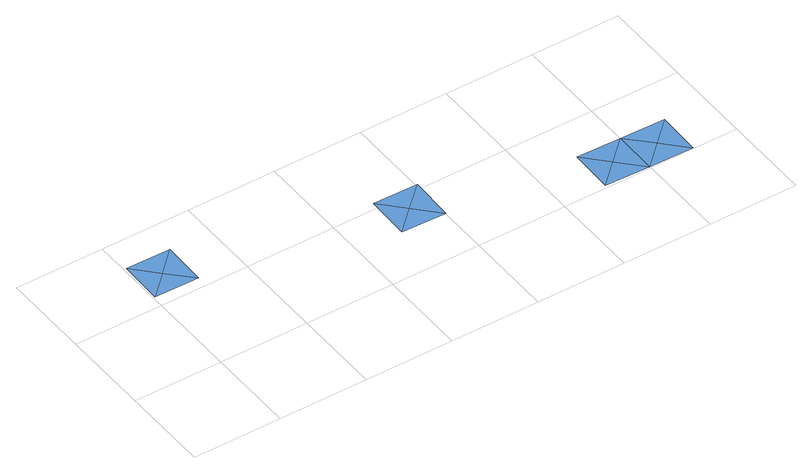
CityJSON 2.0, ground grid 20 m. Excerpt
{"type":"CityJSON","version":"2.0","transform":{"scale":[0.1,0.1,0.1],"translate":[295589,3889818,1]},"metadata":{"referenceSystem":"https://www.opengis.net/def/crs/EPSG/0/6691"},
"CityObjects":{
"waterbody1":{"type":"WaterBody","attributes":{"name":"静岡県第4次地震被害想定（元禄型関東地震）","種類":"3","津波浸水想定.浸水ランクフィールド":"Tsunami_rank.xml","津波浸水想定.浸水ランク":"1","class":"1140"},"geometry":[{"type":"MultiSurface","lod":"1","boundaries":[[[0,1,2]],[[3,4,2]],[[2,1,3]],[[4,0,2]]]}]},
"waterbody2":{"type":"WaterBody","attributes":{"name":"静岡県第4次地震被害想定（元禄型関東地震）","種類":"3","津波浸水想定.浸水ランクフィールド":"Tsunami_rank.xml","津波浸水想定.浸水ランク":"1","class":"1140"},"geometry":[{"type":"MultiSurface","lod":"1","boundaries":[[[5,6,7]],[[5,8,6]],[[9,8,5]],[[7,9,5]]]}]},
"waterbody3":{"type":"WaterBody","attributes":{"name":"静岡県第4次地震被害想定（元禄型関東地震）","種類":"3","津波浸水想定.浸水ランクフィールド":"Tsunami_rank.xml","津波浸水想定.浸水ランク":"1","class":"1140"},"geometry":[{"type":"MultiSurface","lod":"1","boundaries":[[[10,11,12]],[[11,13,12]],[[12,13,14]],[[15,14,13]],[[11,10,16]],[[16,10,17]],[[10,12,17]],[[11,15,13]]]}]}
},
"vertices":[
[6,328,8],[4,228,8],[55,277,8],[104,226,8],[106,326,8],
[552,165,8],[601,113,8],[604,213,8],[501,116,8],[504,216,8],
[950,55,8],[999,3,8],[1001,103,8],[1050,52,9],[1101,101,9],[1099,1,9],[899,6,8],[901,106,8]
]}
